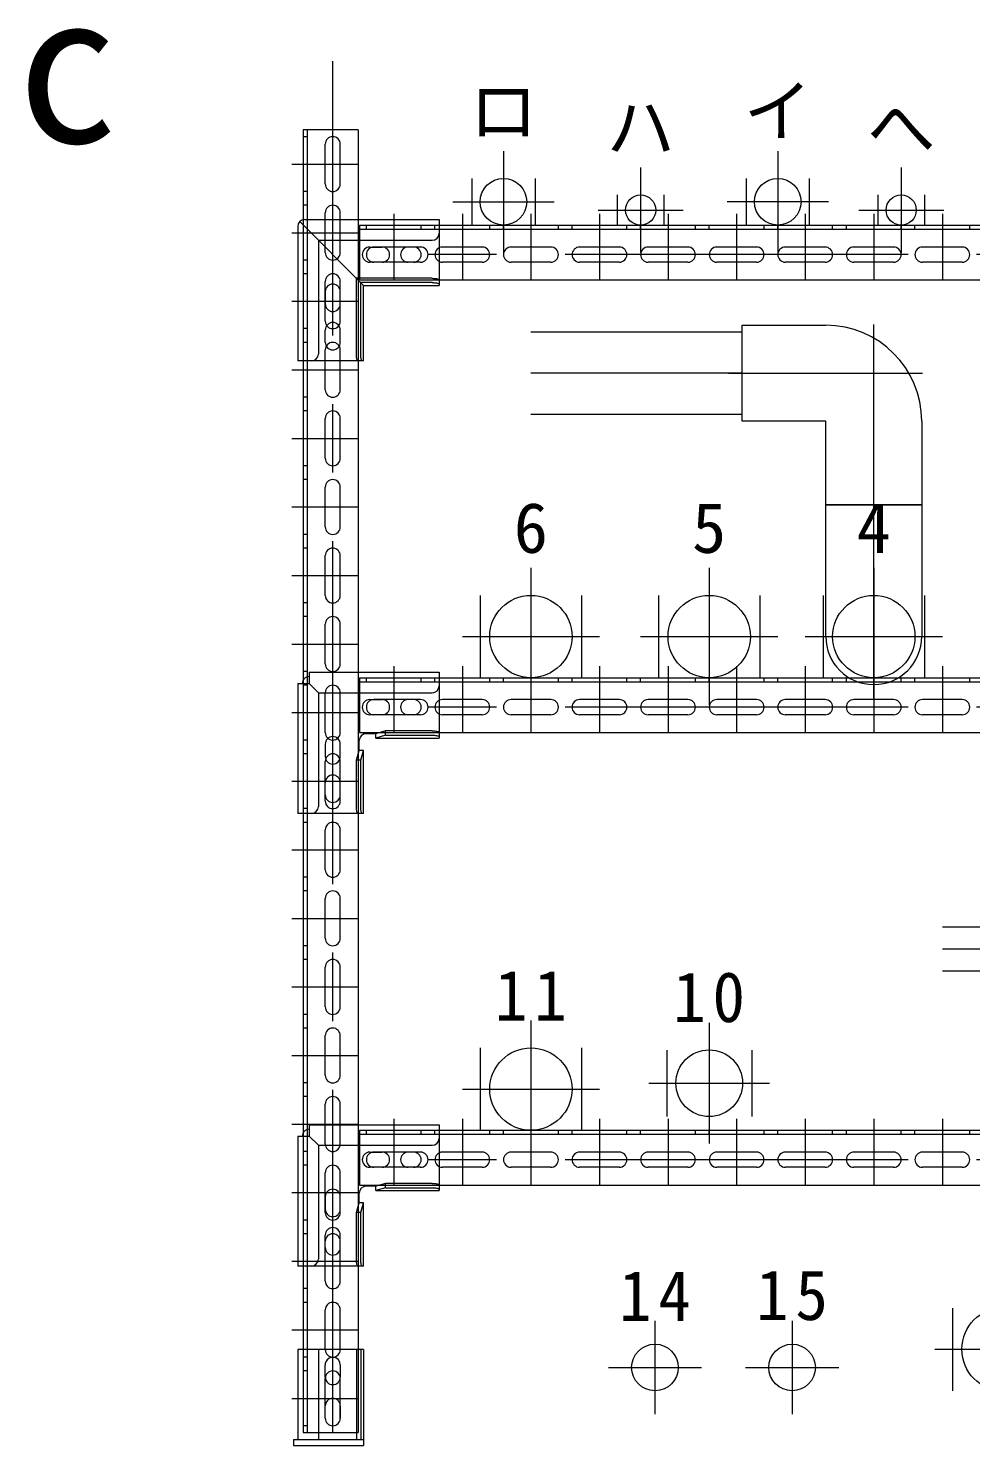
# Model space of a CAD drawing. Units: millimetres at full size, sheet at 1:50. Extents: x -29943 to 12787, y -4404 to 10657.
# Drawn here: x -4229 to -3541, y -850 to 184 of the extents above; entities that cross this region are included whole.
import ezdxf
from ezdxf.enums import TextEntityAlignment as Align

# ---------------------------------------------------------------- set-up
doc = ezdxf.new("R2010")
doc.units = ezdxf.units.MM
doc.header["$LTSCALE"] = 50
doc.linetypes.add('CHAIN1', pattern=[8, 5, -1, 1, -1])
for name, color, linetype, lineweight in [('0-0_マルチ横', 3, 'Continuous', 9), ('0-1_接続金具', 7, 'Continuous', 18), ('0-3_マルチ縦', 3, 'Continuous', 9), ('0-F_文字', 7, 'Continuous', 9), ('1-3_4\u3000工水配管', 7, 'Continuous', 9), ('1-4_5\u3000冷却水移送配管', 7, 'Continuous', 9), ('1-5_6\u3000冷却水返送配管', 7, 'Continuous', 9), ('1-9_10\u3000スチームドレン配管', 7, 'Continuous', 9), ('1-A_11\u3000市水配管', 7, 'Continuous', 9), ('1-C_13\u3000ボイラーブロー配管', 4, 'Continuous', 9), ('1-D_14\u3000カチオン添加配管', 7, 'Continuous', 9), ('2-0_17\u3000高圧蒸気ボイラー用', 4, 'Continuous', 9), ('2-1_18\u3000汚泥洗浄設備用', 4, 'Continuous', 9), ('2-2_19\u3000ベーパライザ―用', 4, 'Continuous', 9), ('2-5_22\u3000スクリーン設備用', 4, 'Continuous', 9)]:
    doc.layers.add(name, color=color, linetype=linetype, lineweight=lineweight)
doc.layers.add('0-8_PS№', color=7, linetype='Continuous')
doc.styles.add('ＭＳ ゴシック', font='')
doc.styles.get('ＭＳ ゴシック').set_extended_font_data('MS Gothic')

msp = doc.modelspace()

# ---------------------------------------------------------------- linework, layer by layer
at = {"layer": '0-0_マルチ横', "color": 4, "linetype": 'CHAIN1'}
for p, q in [((-3962.07, 48.76), (-3962.07, 0.46)), ((-3912.07, 48.76), (-3912.07, 0.46)), ((-3862.07, 48.76), (-3862.07, 0.46)), ((-3812.07, 48.76), (-3812.07, 0.46)), ((-3762.07, 48.76), (-3762.07, 0.46)), ((-3712.07, 48.76), (-3712.07, 0.46)), ((-3662.07, 48.76), (-3662.07, 0.46)), ((-3612.07, 48.76), (-3612.07, 0.46)), ((-3562.07, 48.76), (-3562.07, 0.46)), ((-3187.07, 18.96), (-3987.07, 18.96)), ((-3962.07, -281.24), (-3962.07, -329.54)), ((-3912.07, -281.24), (-3912.07, -329.54)), ((-3862.07, -281.24), (-3862.07, -329.54)), ((-3812.07, -281.24), (-3812.07, -329.54)), ((-3762.07, -281.24), (-3762.07, -329.54)), ((-3712.07, -281.24), (-3712.07, -329.54)), ((-3662.07, -281.24), (-3662.07, -329.54)), ((-3612.07, -281.24), (-3612.07, -329.54)), ((-3562.07, -281.24), (-3562.07, -329.54)), ((-3187.07, -311.04), (-3987.07, -311.04)), ((-3962.07, -611.24), (-3962.07, -659.54)), ((-3912.07, -611.24), (-3912.07, -659.54)), ((-3862.07, -611.24), (-3862.07, -659.54)), ((-3812.07, -611.24), (-3812.07, -659.54)), ((-3762.07, -611.24), (-3762.07, -659.54)), ((-3712.07, -611.24), (-3712.07, -659.54)), ((-3662.07, -611.24), (-3662.07, -659.54)), ((-3612.07, -611.24), (-3612.07, -659.54)), ((-3562.07, -611.24), (-3562.07, -659.54)), ((-3187.07, -641.04), (-3987.07, -641.04))]:
    msp.add_line(p, q, dxfattribs=at)
at = {"layer": '0-0_マルチ横'}
for p, q in [((-3987.07, 40.46), (-3987.07, 0.46)), ((-3987.07, 40.46), (-3187.07, 40.46)), ((-3187.07, 37.26), (-3987.07, 37.26)), ((-3982.07, 37.26), (-3982.07, 40.46)), ((-3942.07, 37.26), (-3942.07, 40.46)), ((-3932.07, 37.26), (-3932.07, 40.46)), ((-3892.07, 37.26), (-3892.07, 40.46)), ((-3882.07, 37.26), (-3882.07, 40.46)), ((-3842.07, 37.26), (-3842.07, 40.46)), ((-3832.07, 37.26), (-3832.07, 40.46)), ((-3792.07, 37.26), (-3792.07, 40.46)), ((-3782.07, 37.26), (-3782.07, 40.46)), ((-3742.07, 37.26), (-3742.07, 40.46)), ((-3732.07, 37.26), (-3732.07, 40.46)), ((-3692.07, 37.26), (-3692.07, 40.46)), ((-3682.07, 37.26), (-3682.07, 40.46)), ((-3642.07, 37.26), (-3642.07, 40.46)), ((-3632.07, 37.26), (-3632.07, 40.46)), ((-3592.07, 37.26), (-3592.07, 40.46)), ((-3582.07, 37.26), (-3582.07, 40.46)), ((-3542.07, 37.26), (-3542.07, 40.46)), ((-3947.57, 24.46), (-3976.57, 24.46)), ((-3897.57, 24.46), (-3926.57, 24.46)), ((-3847.57, 24.46), (-3876.57, 24.46)), ((-3797.57, 24.46), (-3826.57, 24.46)), ((-3747.57, 24.46), (-3776.57, 24.46)), ((-3697.57, 24.46), (-3726.57, 24.46)), ((-3647.57, 24.46), (-3676.57, 24.46)), ((-3597.57, 24.46), (-3626.57, 24.46)), ((-3547.57, 24.46), (-3576.57, 24.46)), ((-3947.57, 13.46), (-3976.57, 13.46)), ((-3897.57, 13.46), (-3926.57, 13.46)), ((-3847.57, 13.46), (-3876.57, 13.46)), ((-3797.57, 13.46), (-3826.57, 13.46)), ((-3747.57, 13.46), (-3776.57, 13.46)), ((-3697.57, 13.46), (-3726.57, 13.46)), ((-3647.57, 13.46), (-3676.57, 13.46)), ((-3597.57, 13.46), (-3626.57, 13.46)), ((-3547.57, 13.46), (-3576.57, 13.46)), ((-3987.07, 0.46), (-3187.07, 0.46)), ((-3987.07, -289.54), (-3987.07, -329.54)), ((-3987.07, -289.54), (-3187.07, -289.54)), ((-3187.07, -292.74), (-3987.07, -292.74)), ((-3982.07, -292.74), (-3982.07, -289.54)), ((-3942.07, -292.74), (-3942.07, -289.54)), ((-3932.07, -292.74), (-3932.07, -289.54)), ((-3892.07, -292.74), (-3892.07, -289.54)), ((-3882.07, -292.74), (-3882.07, -289.54)), ((-3842.07, -292.74), (-3842.07, -289.54)), ((-3832.07, -292.74), (-3832.07, -289.54)), ((-3792.07, -292.74), (-3792.07, -289.54)), ((-3782.07, -292.74), (-3782.07, -289.54)), ((-3742.07, -292.74), (-3742.07, -289.54)), ((-3732.07, -292.74), (-3732.07, -289.54)), ((-3692.07, -292.74), (-3692.07, -289.54)), ((-3682.07, -292.74), (-3682.07, -289.54)), ((-3642.07, -292.74), (-3642.07, -289.54)), ((-3632.07, -292.74), (-3632.07, -289.54)), ((-3592.07, -292.74), (-3592.07, -289.54)), ((-3582.07, -292.74), (-3582.07, -289.54)), ((-3542.07, -292.74), (-3542.07, -289.54)), ((-3947.57, -305.54), (-3976.57, -305.54)), ((-3897.57, -305.54), (-3926.57, -305.54)), ((-3847.57, -305.54), (-3876.57, -305.54)), ((-3797.57, -305.54), (-3826.57, -305.54)), ((-3747.57, -305.54), (-3776.57, -305.54)), ((-3697.57, -305.54), (-3726.57, -305.54)), ((-3647.57, -305.54), (-3676.57, -305.54)), ((-3597.57, -305.54), (-3626.57, -305.54)), ((-3547.57, -305.54), (-3576.57, -305.54)), ((-3947.57, -316.54), (-3976.57, -316.54)), ((-3897.57, -316.54), (-3926.57, -316.54)), ((-3847.57, -316.54), (-3876.57, -316.54)), ((-3797.57, -316.54), (-3826.57, -316.54)), ((-3747.57, -316.54), (-3776.57, -316.54)), ((-3697.57, -316.54), (-3726.57, -316.54)), ((-3647.57, -316.54), (-3676.57, -316.54)), ((-3597.57, -316.54), (-3626.57, -316.54)), ((-3547.57, -316.54), (-3576.57, -316.54)), ((-3987.07, -329.54), (-3187.07, -329.54)), ((-3987.07, -619.54), (-3987.07, -659.54)), ((-3987.07, -619.54), (-3187.07, -619.54)), ((-3982.07, -622.74), (-3982.07, -619.54)), ((-3942.07, -622.74), (-3942.07, -619.54)), ((-3932.07, -622.74), (-3932.07, -619.54)), ((-3892.07, -622.74), (-3892.07, -619.54)), ((-3882.07, -622.74), (-3882.07, -619.54)), ((-3842.07, -622.74), (-3842.07, -619.54)), ((-3832.07, -622.74), (-3832.07, -619.54)), ((-3792.07, -622.74), (-3792.07, -619.54)), ((-3782.07, -622.74), (-3782.07, -619.54)), ((-3742.07, -622.74), (-3742.07, -619.54)), ((-3732.07, -622.74), (-3732.07, -619.54)), ((-3692.07, -622.74), (-3692.07, -619.54)), ((-3682.07, -622.74), (-3682.07, -619.54)), ((-3642.07, -622.74), (-3642.07, -619.54)), ((-3632.07, -622.74), (-3632.07, -619.54)), ((-3592.07, -622.74), (-3592.07, -619.54)), ((-3582.07, -622.74), (-3582.07, -619.54)), ((-3542.07, -622.74), (-3542.07, -619.54)), ((-3187.07, -622.74), (-3987.07, -622.74)), ((-3947.57, -635.54), (-3976.57, -635.54)), ((-3897.57, -635.54), (-3926.57, -635.54)), ((-3847.57, -635.54), (-3876.57, -635.54)), ((-3797.57, -635.54), (-3826.57, -635.54)), ((-3747.57, -635.54), (-3776.57, -635.54)), ((-3697.57, -635.54), (-3726.57, -635.54)), ((-3647.57, -635.54), (-3676.57, -635.54)), ((-3597.57, -635.54), (-3626.57, -635.54)), ((-3547.57, -635.54), (-3576.57, -635.54)), ((-3947.57, -646.54), (-3976.57, -646.54)), ((-3897.57, -646.54), (-3926.57, -646.54)), ((-3847.57, -646.54), (-3876.57, -646.54)), ((-3797.57, -646.54), (-3826.57, -646.54)), ((-3747.57, -646.54), (-3776.57, -646.54)), ((-3697.57, -646.54), (-3726.57, -646.54)), ((-3647.57, -646.54), (-3676.57, -646.54)), ((-3597.57, -646.54), (-3626.57, -646.54)), ((-3547.57, -646.54), (-3576.57, -646.54)), ((-3987.07, -659.54), (-3187.07, -659.54))]:
    msp.add_line(p, q, dxfattribs=at)
for centre, start, end in [((-3976.57, 18.96), 90, 270), ((-3947.57, 18.96), 270, 90), ((-3926.57, 18.96), 90, 270), ((-3897.57, 18.96), 270, 90), ((-3876.57, 18.96), 90, 270), ((-3847.57, 18.96), 270, 90), ((-3826.57, 18.96), 90, 270), ((-3797.57, 18.96), 270, 90), ((-3776.57, 18.96), 90, 270), ((-3747.57, 18.96), 270, 90), ((-3726.57, 18.96), 90, 270), ((-3697.57, 18.96), 270, 90), ((-3676.57, 18.96), 90, 270), ((-3647.57, 18.96), 270, 90), ((-3626.57, 18.96), 90, 270), ((-3597.57, 18.96), 270, 90), ((-3576.57, 18.96), 90, 270), ((-3547.57, 18.96), 270, 90), ((-3976.57, -311.04), 90, 270), ((-3947.57, -311.04), 270, 90), ((-3926.57, -311.04), 90, 270), ((-3897.57, -311.04), 270, 90), ((-3876.57, -311.04), 90, 270), ((-3847.57, -311.04), 270, 90), ((-3826.57, -311.04), 90, 270), ((-3797.57, -311.04), 270, 90), ((-3776.57, -311.04), 90, 270), ((-3747.57, -311.04), 270, 90), ((-3726.57, -311.04), 90, 270), ((-3697.57, -311.04), 270, 90), ((-3676.57, -311.04), 90, 270), ((-3647.57, -311.04), 270, 90), ((-3626.57, -311.04), 90, 270), ((-3597.57, -311.04), 270, 90), ((-3576.57, -311.04), 90, 270), ((-3547.57, -311.04), 270, 90), ((-3976.57, -641.04), 90, 270), ((-3947.57, -641.04), 270, 90), ((-3926.57, -641.04), 90, 270), ((-3897.57, -641.04), 270, 90), ((-3876.57, -641.04), 90, 270), ((-3847.57, -641.04), 270, 90), ((-3826.57, -641.04), 90, 270), ((-3797.57, -641.04), 270, 90), ((-3776.57, -641.04), 90, 270), ((-3747.57, -641.04), 270, 90), ((-3726.57, -641.04), 90, 270), ((-3697.57, -641.04), 270, 90), ((-3676.57, -641.04), 90, 270), ((-3647.57, -641.04), 270, 90), ((-3626.57, -641.04), 90, 270), ((-3597.57, -641.04), 270, 90), ((-3576.57, -641.04), 90, 270), ((-3547.57, -641.04), 270, 90)]:
    msp.add_arc(centre, 5.5, start, end, dxfattribs=at)
at = {"layer": '0-1_接続金具'}
for p, q in [((-4030.6, 43), (-3984.07, -3.54)), ((-4027.07, 44.46), (-3929.07, 44.46)), ((-3929.07, 44.46), (-3929.07, -3.54)), ((-4032.07, 39.46), (-4032.07, -58.54)), ((-4017.07, 29.46), (-4017.07, -53.54)), ((-4017.07, 29.46), (-3934.07, 29.46)), ((-3979.57, 24.46), (-3970.57, 24.46)), ((-3942.57, 24.46), (-3951.57, 24.46)), ((-3970.57, 13.46), (-3979.57, 13.46)), ((-3942.57, 13.46), (-3951.57, 13.46)), ((-3989.28, -53.54), (-3989.28, 1.67)), ((-3934.07, 1.67), (-3989.28, 1.67)), ((-4012.07, -8.04), (-4012.07, -17.04)), ((-4001.07, -17.04), (-4001.07, -8.04)), ((-3986.12, -53.54), (-3986.12, -1.48)), ((-3934.07, -1.48), (-3986.12, -1.48)), ((-4012.07, -45.04), (-4012.07, -36.04)), ((-4001.07, -45.04), (-4001.07, -36.04)), ((-3984.07, -58.54), (-4032.07, -58.54)), ((-4023.82, -285.54), (-3929.07, -285.54)), ((-4023.82, -285.54), (-4023.82, -293.79)), ((-3929.07, -285.54), (-3929.07, -333.54)), ((-4032.07, -293.79), (-4032.07, -388.54)), ((-4032.07, -293.79), (-4023.82, -293.79)), ((-4023.82, -293.79), (-4017.07, -300.54)), ((-4017.07, -300.54), (-4017.07, -383.54)), ((-4017.07, -300.54), (-3934.07, -300.54)), ((-3979.57, -305.54), (-3970.57, -305.54)), ((-3942.57, -305.54), (-3951.57, -305.54)), ((-3970.57, -316.54), (-3979.57, -316.54)), ((-3942.57, -316.54), (-3951.57, -316.54)), ((-3975.07, -330.38), (-3982.22, -330.38)), ((-3968, -328.33), (-3975.07, -330.38)), ((-3975.07, -333.54), (-3975.07, -330.38)), ((-3968, -331.48), (-3968, -328.33)), ((-3934.07, -328.33), (-3968, -328.33)), ((-4012.07, -338.04), (-4012.07, -347.04)), ((-4001.07, -347.04), (-4001.07, -338.04)), ((-3987.22, -342.54), (-3987.22, -335.38)), ((-3968, -331.48), (-3975.07, -333.54)), ((-3975.07, -333.54), (-3929.07, -333.54)), ((-3968, -331.48), (-3934.07, -331.48)), ((-3989.28, -349.61), (-3987.22, -342.54)), ((-3986.12, -349.61), (-3989.28, -349.61)), ((-3989.28, -383.54), (-3989.28, -349.61)), ((-3984.07, -342.54), (-3987.22, -342.54)), ((-3986.12, -349.61), (-3984.07, -342.54)), ((-3986.12, -383.54), (-3986.12, -349.61)), ((-3984.07, -388.54), (-3984.07, -342.54)), ((-4012.07, -375.04), (-4012.07, -366.04)), ((-4001.07, -375.04), (-4001.07, -366.04)), ((-3984.07, -388.54), (-4032.07, -388.54)), ((-4023.82, -615.54), (-3929.07, -615.54)), ((-4023.82, -615.54), (-4023.82, -623.79)), ((-3929.07, -615.54), (-3929.07, -663.54)), ((-4032.07, -623.79), (-4032.07, -718.54)), ((-4032.07, -623.79), (-4023.82, -623.79)), ((-4023.82, -623.79), (-4017.07, -630.54)), ((-4017.07, -630.54), (-4017.07, -713.54)), ((-4017.07, -630.54), (-3934.07, -630.54)), ((-3979.57, -635.54), (-3970.57, -635.54)), ((-3942.57, -635.54), (-3951.57, -635.54)), ((-3970.57, -646.54), (-3979.57, -646.54)), ((-3942.57, -646.54), (-3951.57, -646.54)), ((-3975.07, -660.38), (-3982.22, -660.38)), ((-3968, -658.33), (-3975.07, -660.38)), ((-3975.07, -663.54), (-3975.07, -660.38)), ((-3968, -661.48), (-3968, -658.33)), ((-3934.07, -658.33), (-3968, -658.33)), ((-4012.07, -668.04), (-4012.07, -677.04)), ((-4001.07, -677.04), (-4001.07, -668.04)), ((-3987.22, -672.54), (-3987.22, -665.38)), ((-3968, -661.48), (-3975.07, -663.54)), ((-3975.07, -663.54), (-3929.07, -663.54)), ((-3968, -661.48), (-3934.07, -661.48)), ((-3989.28, -679.61), (-3987.22, -672.54)), ((-3986.12, -679.61), (-3989.28, -679.61)), ((-3989.28, -713.54), (-3989.28, -679.61)), ((-3984.07, -672.54), (-3987.22, -672.54)), ((-3986.12, -679.61), (-3984.07, -672.54)), ((-3986.12, -713.54), (-3986.12, -679.61)), ((-3984.07, -718.54), (-3984.07, -672.54)), ((-4012.07, -705.04), (-4012.07, -696.04)), ((-4001.07, -705.04), (-4001.07, -696.04)), ((-3984.07, -718.54), (-4032.07, -718.54)), ((-3984.07, -779.54), (-4032.07, -779.54)), ((-4032.07, -779.54), (-4032.07, -845.04)), ((-4017.07, -779.54), (-4017.07, -845.04)), ((-3989.24, -779.54), (-3989.24, -845.04)), ((-3986.09, -779.54), (-3986.09, -845.04)), ((-3984.07, -779.54), (-3984.07, -849.54)), ((-4012.07, -799.54), (-4012.07, -790.54)), ((-4001.07, -790.54), (-4001.07, -799.54)), ((-4012.07, -829.54), (-4012.07, -820.54)), ((-4001.07, -820.54), (-4001.07, -829.54)), ((-4035.07, -845.04), (-3984.07, -845.04)), ((-4035.07, -845.04), (-4035.07, -849.54)), ((-4035.07, -849.54), (-3984.07, -849.54))]:
    msp.add_line(p, q, dxfattribs=at)
for points in [[(-3934.07, 1.67), (-3933.2, 1.66), (-3932.36, 1.61), (-3931.57, 1.54), (-3930.85, 1.43), (-3930.24, 1.31), (-3929.74, 1.16), (-3929.37, 1), (-3929.14, 0.82), (-3929.07, 0.64)], [(-3984.07, -58.54), (-3984.07, -3.54), (-3929.07, -3.54)], [(-3934.07, -1.48), (-3933.2, -1.49), (-3932.36, -1.54), (-3931.57, -1.62), (-3930.85, -1.72), (-3930.24, -1.85), (-3929.74, -1.99), (-3929.37, -2.16), (-3929.14, -2.33), (-3929.07, -2.51)], [(-3988.25, -58.54), (-3988.43, -58.46), (-3988.6, -58.23), (-3988.76, -57.87), (-3988.91, -57.37), (-3989.04, -56.75), (-3989.14, -56.04), (-3989.21, -55.25), (-3989.26, -54.4), (-3989.28, -53.54)], [(-3985.1, -58.54), (-3985.27, -58.46), (-3985.45, -58.23), (-3985.61, -57.87), (-3985.76, -57.37), (-3985.88, -56.75), (-3985.99, -56.04), (-3986.06, -55.25), (-3986.11, -54.4), (-3986.12, -53.54)], [(-3934.07, -328.33), (-3933.2, -328.34), (-3932.36, -328.39), (-3931.57, -328.46), (-3930.85, -328.57), (-3930.24, -328.69), (-3929.74, -328.84), (-3929.37, -329), (-3929.14, -329.18), (-3929.07, -329.36)], [(-3934.07, -331.48), (-3933.2, -331.49), (-3932.36, -331.54), (-3931.57, -331.62), (-3930.85, -331.72), (-3930.24, -331.85), (-3929.74, -331.99), (-3929.37, -332.16), (-3929.14, -332.33), (-3929.07, -332.51)], [(-3988.25, -388.54), (-3988.43, -388.46), (-3988.6, -388.23), (-3988.76, -387.87), (-3988.91, -387.37), (-3989.04, -386.75), (-3989.14, -386.04), (-3989.21, -385.25), (-3989.26, -384.4), (-3989.28, -383.54)], [(-3985.1, -388.54), (-3985.27, -388.46), (-3985.45, -388.23), (-3985.61, -387.87), (-3985.76, -387.37), (-3985.88, -386.75), (-3985.99, -386.04), (-3986.06, -385.25), (-3986.11, -384.4), (-3986.12, -383.54)], [(-3934.07, -658.33), (-3933.2, -658.34), (-3932.36, -658.39), (-3931.57, -658.46), (-3930.85, -658.57), (-3930.24, -658.69), (-3929.74, -658.84), (-3929.37, -659), (-3929.14, -659.18), (-3929.07, -659.36)], [(-3934.07, -661.48), (-3933.2, -661.49), (-3932.36, -661.54), (-3931.57, -661.62), (-3930.85, -661.72), (-3930.24, -661.85), (-3929.74, -661.99), (-3929.37, -662.16), (-3929.14, -662.33), (-3929.07, -662.51)], [(-3988.25, -718.54), (-3988.43, -718.46), (-3988.6, -718.23), (-3988.76, -717.87), (-3988.91, -717.37), (-3989.04, -716.75), (-3989.14, -716.04), (-3989.21, -715.25), (-3989.26, -714.4), (-3989.28, -713.54)], [(-3985.1, -718.54), (-3985.27, -718.46), (-3985.45, -718.23), (-3985.61, -717.87), (-3985.76, -717.37), (-3985.88, -716.75), (-3985.99, -716.04), (-3986.06, -715.25), (-3986.11, -714.4), (-3986.12, -713.54)]]:
    msp.add_lwpolyline(points, dxfattribs=at)
for centre, radius, start, end in [((-4027.07, 39.46), 5, 90, 180), ((-3934.07, 34.46), 5, 270, 0), ((-3979.57, 18.96), 5.5, 90, 270), ((-3970.57, 18.96), 5.5, 270, 90), ((-3951.57, 18.96), 5.5, 90, 270), ((-3942.57, 18.96), 5.5, 270, 90), ((-4006.57, -8.04), 5.5, 0, 180), ((-4006.57, -17.04), 5.5, 180, 0), ((-4006.57, -36.04), 5.5, 0, 180), ((-4006.57, -45.04), 5.5, 180, 0), ((-4022.07, -53.54), 5, 270, 0), ((-4023.82, -293.79), 5.05, 90, 180), ((-3934.07, -295.54), 5, 270, 0), ((-3979.57, -311.04), 5.5, 90, 270), ((-3970.57, -311.04), 5.5, 270, 90), ((-3951.57, -311.04), 5.5, 90, 270), ((-3942.57, -311.04), 5.5, 270, 90), ((-3982.22, -335.38), 5, 90, 180), ((-4006.57, -338.04), 5.5, 0, 180), ((-4006.57, -347.04), 5.5, 180, 0), ((-4006.57, -366.04), 5.5, 0, 180), ((-4006.57, -375.04), 5.5, 180, 0), ((-4022.07, -383.54), 5, 270, 0), ((-4023.82, -623.79), 5.05, 90, 180), ((-3934.07, -625.54), 5, 270, 0), ((-3979.57, -641.04), 5.5, 90, 270), ((-3970.57, -641.04), 5.5, 270, 90), ((-3951.57, -641.04), 5.5, 90, 270), ((-3942.57, -641.04), 5.5, 270, 90), ((-3982.22, -665.38), 5, 90, 180), ((-4006.57, -668.04), 5.5, 0, 180), ((-4006.57, -677.04), 5.5, 180, 0), ((-4006.57, -696.04), 5.5, 0, 180), ((-4006.57, -705.04), 5.5, 180, 0), ((-4022.07, -713.54), 5, 270, 0), ((-4006.57, -790.54), 5.5, 0, 158.00054), ((-4006.57, -790.54), 5.5, 158.00054, 180), ((-4006.57, -799.54), 5.5, 180, 0), ((-4006.57, -820.54), 5.5, 0, 180), ((-4006.57, -829.54), 5.5, 180, 0)]:
    msp.add_arc(centre, radius, start, end, dxfattribs=at)
at = {"layer": '0-3_マルチ縦', "color": 4, "linetype": 'CHAIN1'}
for p, q in [((-4006.57, -840.04), (-4006.57, 159.96)), ((-4036.36, 84.96), (-3988.07, 84.96)), ((-4036.36, 34.96), (-3988.07, 34.96)), ((-4036.36, -15.04), (-3988.07, -15.04)), ((-4036.36, -65.04), (-3988.07, -65.04)), ((-4036.36, -115.04), (-3988.07, -115.04)), ((-4036.36, -165.04), (-3988.07, -165.04)), ((-4036.36, -215.04), (-3988.07, -215.04)), ((-4036.36, -265.04), (-3988.07, -265.04)), ((-4036.36, -315.04), (-3988.07, -315.04)), ((-4036.36, -365.04), (-3988.07, -365.04)), ((-4036.36, -415.04), (-3988.07, -415.04)), ((-4036.36, -465.04), (-3988.07, -465.04)), ((-4036.36, -515.04), (-3988.07, -515.04)), ((-4036.36, -565.04), (-3988.07, -565.04)), ((-4036.36, -615.04), (-3988.07, -615.04)), ((-4036.36, -665.04), (-3988.07, -665.04)), ((-4036.36, -715.04), (-3988.07, -715.04)), ((-4036.36, -765.04), (-3988.07, -765.04)), ((-4036.36, -815.04), (-3988.07, -815.04))]:
    msp.add_line(p, q, dxfattribs=at)
at = {"layer": '0-3_マルチ縦'}
for p, q in [((-3988.07, 109.96), (-4028.07, 109.96)), ((-4028.07, 109.96), (-4028.07, -840.04)), ((-4024.87, 104.96), (-4028.07, 104.96)), ((-4024.87, -840.04), (-4024.87, 109.96)), ((-3988.07, 109.96), (-3988.07, -840.04)), ((-4012.07, 70.46), (-4012.07, 99.46)), ((-4001.07, 70.46), (-4001.07, 99.46)), ((-4024.87, 64.96), (-4028.07, 64.96)), ((-4024.87, 54.96), (-4028.07, 54.96)), ((-4012.07, 20.46), (-4012.07, 49.46)), ((-4001.07, 20.46), (-4001.07, 49.46)), ((-4024.87, 14.96), (-4028.07, 14.96)), ((-4024.87, 4.96), (-4028.07, 4.96)), ((-4012.07, -29.54), (-4012.07, -0.54)), ((-4001.07, -29.54), (-4001.07, -0.54)), ((-4024.87, -35.04), (-4028.07, -35.04)), ((-4024.87, -45.04), (-4028.07, -45.04)), ((-4012.07, -79.54), (-4012.07, -50.54)), ((-4001.07, -79.54), (-4001.07, -50.54)), ((-4024.87, -85.04), (-4028.07, -85.04)), ((-4024.87, -95.04), (-4028.07, -95.04)), ((-4012.07, -129.54), (-4012.07, -100.54)), ((-4001.07, -129.54), (-4001.07, -100.54)), ((-4024.87, -135.04), (-4028.07, -135.04)), ((-4024.87, -145.04), (-4028.07, -145.04)), ((-4012.07, -179.54), (-4012.07, -150.54)), ((-4001.07, -179.54), (-4001.07, -150.54)), ((-4024.87, -185.04), (-4028.07, -185.04)), ((-4024.87, -195.04), (-4028.07, -195.04)), ((-4012.07, -229.54), (-4012.07, -200.54)), ((-4001.07, -229.54), (-4001.07, -200.54)), ((-4024.87, -235.04), (-4028.07, -235.04)), ((-4024.87, -245.04), (-4028.07, -245.04)), ((-4012.07, -279.54), (-4012.07, -250.54)), ((-4001.07, -279.54), (-4001.07, -250.54)), ((-4024.87, -285.04), (-4028.07, -285.04)), ((-4024.87, -295.04), (-4028.07, -295.04)), ((-4012.07, -329.54), (-4012.07, -300.54)), ((-4001.07, -329.54), (-4001.07, -300.54)), ((-4024.87, -335.04), (-4028.07, -335.04)), ((-4024.87, -345.04), (-4028.07, -345.04)), ((-4012.07, -379.54), (-4012.07, -350.54)), ((-4001.07, -379.54), (-4001.07, -350.54)), ((-4024.87, -385.04), (-4028.07, -385.04)), ((-4024.87, -395.04), (-4028.07, -395.04)), ((-4012.07, -429.54), (-4012.07, -400.54)), ((-4001.07, -429.54), (-4001.07, -400.54)), ((-4024.87, -435.04), (-4028.07, -435.04)), ((-4024.87, -445.04), (-4028.07, -445.04)), ((-4012.07, -479.54), (-4012.07, -450.54)), ((-4001.07, -479.54), (-4001.07, -450.54)), ((-4024.87, -485.04), (-4028.07, -485.04)), ((-4024.87, -495.04), (-4028.07, -495.04)), ((-4012.07, -529.54), (-4012.07, -500.54)), ((-4001.07, -529.54), (-4001.07, -500.54)), ((-4024.87, -535.04), (-4028.07, -535.04)), ((-4024.87, -545.04), (-4028.07, -545.04)), ((-4012.07, -579.54), (-4012.07, -550.54)), ((-4001.07, -579.54), (-4001.07, -550.54)), ((-4024.87, -585.04), (-4028.07, -585.04)), ((-4024.87, -595.04), (-4028.07, -595.04)), ((-4012.07, -629.54), (-4012.07, -600.54)), ((-4001.07, -629.54), (-4001.07, -600.54)), ((-4024.87, -635.04), (-4028.07, -635.04)), ((-4024.87, -645.04), (-4028.07, -645.04)), ((-4012.07, -679.54), (-4012.07, -650.54)), ((-4001.07, -679.54), (-4001.07, -650.54)), ((-4024.87, -685.04), (-4028.07, -685.04)), ((-4024.87, -695.04), (-4028.07, -695.04)), ((-4012.07, -729.54), (-4012.07, -700.54)), ((-4001.07, -729.54), (-4001.07, -700.54)), ((-4024.87, -735.04), (-4028.07, -735.04)), ((-4024.87, -745.04), (-4028.07, -745.04)), ((-4012.07, -779.54), (-4012.07, -750.54)), ((-4001.07, -779.54), (-4001.07, -750.54)), ((-4024.87, -785.04), (-4028.07, -785.04)), ((-4024.87, -795.04), (-4028.07, -795.04)), ((-4012.07, -829.54), (-4012.07, -800.54)), ((-4001.07, -829.54), (-4001.07, -800.54)), ((-4024.87, -835.04), (-4028.07, -835.04)), ((-4028.07, -840.04), (-3988.07, -840.04))]:
    msp.add_line(p, q, dxfattribs=at)
for centre, start, end in [((-4006.57, 99.46), 0, 180), ((-4006.57, 70.46), 180, 0), ((-4006.57, 49.46), 0, 180), ((-4006.57, 20.46), 180, 0), ((-4006.57, -0.54), 0, 180), ((-4006.57, -29.54), 180, 0), ((-4006.57, -50.54), 0, 180), ((-4006.57, -79.54), 180, 0), ((-4006.57, -100.54), 0, 180), ((-4006.57, -129.54), 180, 0), ((-4006.57, -150.54), 0, 180), ((-4006.57, -179.54), 180, 0), ((-4006.57, -200.54), 0, 180), ((-4006.57, -229.54), 180, 0), ((-4006.57, -250.54), 0, 180), ((-4006.57, -279.54), 180, 0), ((-4006.57, -300.54), 0, 180), ((-4006.57, -329.54), 180, 0), ((-4006.57, -350.54), 0, 180), ((-4006.57, -379.54), 180, 0), ((-4006.57, -400.54), 0, 180), ((-4006.57, -429.54), 180, 0), ((-4006.57, -450.54), 0, 180), ((-4006.57, -479.54), 180, 0), ((-4006.57, -500.54), 0, 180), ((-4006.57, -529.54), 180, 0), ((-4006.57, -550.54), 0, 180), ((-4006.57, -579.54), 180, 0), ((-4006.57, -600.54), 0, 180), ((-4006.57, -629.54), 180, 0), ((-4006.57, -650.54), 0, 180), ((-4006.57, -679.54), 180, 0), ((-4006.57, -700.54), 0, 180), ((-4006.57, -729.54), 180, 0), ((-4006.57, -750.54), 0, 180), ((-4006.57, -779.54), 180, 0), ((-4006.57, -800.54), 0, 180), ((-4006.57, -829.54), 180, 0)]:
    msp.add_arc(centre, 5.5, start, end, dxfattribs=at)
at = {"layer": '1-3_4\u3000工水配管', "color": 3}
for p, q in [((-3708.07, -37.54), (-3862.07, -37.54)), ((-3708.07, -97.54), (-3862.07, -97.54))]:
    msp.add_line(p, q, dxfattribs=at)
at = {"layer": '1-3_4\u3000工水配管', "color": 4, "linetype": 'CHAIN1'}
for p, q in [((-3612.07, -173.54), (-3612.07, -31.91)), ((-3708.07, -67.54), (-3862.07, -67.54)), ((-3718.07, -67.54), (-3576.45, -67.54)), ((-3612.07, -304.54), (-3612.07, -153.54)), ((-3612.07, -209.54), (-3612.07, -309.54)), ((-3662.07, -259.54), (-3562.07, -259.54)), ((-3657.07, -259.54), (-3567.07, -259.54))]:
    msp.add_line(p, q, dxfattribs=at)
at = {"layer": '1-3_4\u3000工水配管', "lineweight": 18}
for p, q in [((-3647.07, -163.54), (-3647.07, -102.54)), ((-3577.07, -102.54), (-3577.07, -163.54)), ((-3577.07, -163.54), (-3647.07, -163.54))]:
    msp.add_line(p, q, dxfattribs=at)
at = {"layer": '1-3_4\u3000工水配管'}
for p, q in [((-3649.07, -229.54), (-3649.07, -289.54)), ((-3575.07, -229.54), (-3575.07, -289.54))]:
    msp.add_line(p, q, dxfattribs=at)
at = {"layer": '1-3_4\u3000工水配管', "lineweight": 18}
for points in [[(-3647.07, -102.54), (-3708.07, -102.54), (-3708.07, -32.54), (-3647.07, -32.54)], [(-3647.07, -259.54), (-3647.07, -163.54), (-3577.07, -163.54), (-3577.07, -259.54)]]:
    msp.add_lwpolyline(points, dxfattribs=at)
at = {"layer": '1-3_4\u3000工水配管', "color": 3}
msp.add_circle((-3612.07, -259.54), 30, dxfattribs=at)
at = {"layer": '1-3_4\u3000工水配管', "lineweight": 18}
for centre, radius, start, end in [((-3647.07, -102.54), 70, 0, 90), ((-3612.07, -259.54), 35, 180, 0)]:
    msp.add_arc(centre, radius, start, end, dxfattribs=at)
at = {"layer": '1-4_5\u3000冷却水移送配管', "color": 4, "linetype": 'CHAIN1'}
for p, q in [((-3732.07, -209.54), (-3732.07, -309.54)), ((-3782.07, -259.54), (-3682.07, -259.54))]:
    msp.add_line(p, q, dxfattribs=at)
at = {"layer": '1-4_5\u3000冷却水移送配管'}
for p, q in [((-3769.07, -229.54), (-3769.07, -289.54)), ((-3695.07, -229.54), (-3695.07, -289.54))]:
    msp.add_line(p, q, dxfattribs=at)
at = {"layer": '1-4_5\u3000冷却水移送配管', "color": 3}
msp.add_circle((-3732.07, -259.54), 30, dxfattribs=at)
at = {"layer": '1-5_6\u3000冷却水返送配管', "color": 4, "linetype": 'CHAIN1'}
for p, q in [((-3862.07, -209.54), (-3862.07, -309.54)), ((-3912.07, -259.54), (-3812.07, -259.54))]:
    msp.add_line(p, q, dxfattribs=at)
at = {"layer": '1-5_6\u3000冷却水返送配管'}
for p, q in [((-3899.07, -229.54), (-3899.07, -289.54)), ((-3825.07, -229.54), (-3825.07, -289.54))]:
    msp.add_line(p, q, dxfattribs=at)
at = {"layer": '1-5_6\u3000冷却水返送配管', "color": 3}
msp.add_circle((-3862.07, -259.54), 30, dxfattribs=at)
at = {"layer": '1-9_10\u3000スチームドレン配管', "color": 4, "linetype": 'CHAIN1'}
for p, q in [((-3732.07, -541.24), (-3732.07, -629.24)), ((-3776.07, -585.24), (-3688.07, -585.24))]:
    msp.add_line(p, q, dxfattribs=at)
at = {"layer": '1-9_10\u3000スチームドレン配管'}
for p, q in [((-3763.07, -561.24), (-3763.07, -609.54)), ((-3701.07, -561.24), (-3701.07, -609.54))]:
    msp.add_line(p, q, dxfattribs=at)
at = {"layer": '1-9_10\u3000スチームドレン配管', "color": 3}
msp.add_circle((-3732.07, -585.24), 24.3, dxfattribs=at)
at = {"layer": '1-A_11\u3000市水配管', "color": 4, "linetype": 'CHAIN1'}
for p, q in [((-3862.07, -539.54), (-3862.07, -639.54)), ((-3912.07, -589.54), (-3812.07, -589.54))]:
    msp.add_line(p, q, dxfattribs=at)
at = {"layer": '1-A_11\u3000市水配管'}
for p, q in [((-3899.07, -559.54), (-3899.07, -619.54)), ((-3825.07, -559.54), (-3825.07, -619.54))]:
    msp.add_line(p, q, dxfattribs=at)
at = {"layer": '1-A_11\u3000市水配管', "color": 3}
msp.add_circle((-3862.07, -589.54), 30, dxfattribs=at)
at = {"layer": '1-C_13\u3000ボイラーブロー配管', "color": 7}
msp.add_line((-3554.61, -749.29), (-3554.61, -809.54), dxfattribs=at)
at = {"layer": '1-C_13\u3000ボイラーブロー配管', "linetype": 'CHAIN1'}
for p, q in [((-3771.61, -758.54), (-3771.61, -826.54)), ((-3671.61, -758.54), (-3671.61, -826.54)), ((-3567.61, -779.29), (-3467.61, -779.29)), ((-3805.61, -792.54), (-3737.61, -792.54)), ((-3705.61, -792.54), (-3637.61, -792.54))]:
    msp.add_line(p, q, dxfattribs=at)
at = {"layer": '1-C_13\u3000ボイラーブロー配管', "color": 3}
for centre, radius in [((-3517.61, -779.29), 30.25), ((-3771.61, -792.54), 17), ((-3671.61, -792.54), 17)]:
    msp.add_circle(centre, radius, dxfattribs=at)
at = {"layer": '1-D_14\u3000カチオン添加配管', "color": 3}
for p, q in [((-3350.07, -471.54), (-3562.07, -471.54)), ((-3350.07, -503.54), (-3562.07, -503.54))]:
    msp.add_line(p, q, dxfattribs=at)
at = {"layer": '1-D_14\u3000カチオン添加配管', "color": 4, "linetype": 'CHAIN1'}
msp.add_line((-3350.07, -487.54), (-3562.07, -487.54), dxfattribs=at)
at = {"layer": '2-0_17\u3000高圧蒸気ボイラー用', "linetype": 'CHAIN1'}
for p, q in [((-3682.07, 94.46), (-3682.07, 20.46)), ((-3645.07, 57.46), (-3719.07, 57.46))]:
    msp.add_line(p, q, dxfattribs=at)
at = {"layer": '2-0_17\u3000高圧蒸気ボイラー用', "color": 7}
for p, q in [((-3705.07, 74.46), (-3705.07, 40.46)), ((-3659.07, 74.46), (-3659.07, 40.46))]:
    msp.add_line(p, q, dxfattribs=at)
at = {"layer": '2-0_17\u3000高圧蒸気ボイラー用', "color": 3}
msp.add_circle((-3682.07, 57.46), 17, dxfattribs=at)
at = {"layer": '2-1_18\u3000汚泥洗浄設備用', "linetype": 'CHAIN1'}
for p, q in [((-3882.07, 94.46), (-3882.07, 20.46)), ((-3919.07, 57.46), (-3845.07, 57.46))]:
    msp.add_line(p, q, dxfattribs=at)
at = {"layer": '2-1_18\u3000汚泥洗浄設備用', "color": 7}
for p, q in [((-3905.07, 74.46), (-3905.07, 40.46)), ((-3859.07, 74.46), (-3859.07, 40.46))]:
    msp.add_line(p, q, dxfattribs=at)
at = {"layer": '2-1_18\u3000汚泥洗浄設備用', "color": 3}
msp.add_circle((-3882.07, 57.46), 17, dxfattribs=at)
at = {"layer": '2-2_19\u3000ベーパライザ―用', "linetype": 'CHAIN1'}
for p, q in [((-3782.07, 82.46), (-3782.07, 20.46)), ((-3813.07, 51.46), (-3751.07, 51.46))]:
    msp.add_line(p, q, dxfattribs=at)
at = {"layer": '2-2_19\u3000ベーパライザ―用', "color": 7}
for p, q in [((-3799.07, 62.46), (-3799.07, 40.46)), ((-3765.07, 62.46), (-3765.07, 40.46))]:
    msp.add_line(p, q, dxfattribs=at)
at = {"layer": '2-2_19\u3000ベーパライザ―用', "color": 3}
msp.add_circle((-3782.07, 51.46), 11, dxfattribs=at)
at = {"layer": '2-5_22\u3000スクリーン設備用', "linetype": 'CHAIN1'}
for p, q in [((-3592.07, 82.46), (-3592.07, 20.46)), ((-3623.07, 51.46), (-3561.07, 51.46))]:
    msp.add_line(p, q, dxfattribs=at)
at = {"layer": '2-5_22\u3000スクリーン設備用', "color": 7}
for p, q in [((-3609.07, 62.46), (-3609.07, 40.46)), ((-3575.07, 62.46), (-3575.07, 40.46))]:
    msp.add_line(p, q, dxfattribs=at)
at = {"layer": '2-5_22\u3000スクリーン設備用', "color": 3}
msp.add_circle((-3592.07, 51.46), 11, dxfattribs=at)

# ---------------------------------------------------------------- texts
at = {"layer": '0-8_PS№', "style": 'ＭＳ ゴシック'}
msp.add_text('c', height=110, dxfattribs=at).set_placement((-4237.2, 67.59), align=Align.BOTTOM_LEFT)
at = {"layer": '0-F_文字', "style": 'ＭＳ ゴシック'}
for s, p in [('ロ', (-3907.07, 94.46)), ('イ', (-3707.07, 94.46)), ('ハ', (-3807.07, 82.46)), ('へ', (-3617.07, 82.46)), ('6', (-3874.57, -209.54)), ('5', (-3744.57, -209.54)), ('4', (-3624.57, -209.54))]:
    msp.add_text(s, height=36.66, dxfattribs=at).set_placement(p, align=Align.BOTTOM_LEFT)
at = {"layer": '0-F_文字', "char_height": 36.66, "attachment_point": 7, "style": 'ＭＳ ゴシック'}
for s, insert in [('\\T1.21;\\W0.95;11', (-3888.32, -539.54)), ('\\T1.21;\\W0.95;10', (-3758.32, -541.24)), ('\\T1.21;\\W0.95;10', (-3758.32, -541.24)), ('\\T1.21;\\W0.95;14', (-3797.86, -758.54)), ('\\T1.21;\\W0.95;15', (-3697.86, -758.54))]:
    msp.add_mtext(s, dxfattribs=dict(at, insert=insert))

doc.saveas('drawing.dxf')
